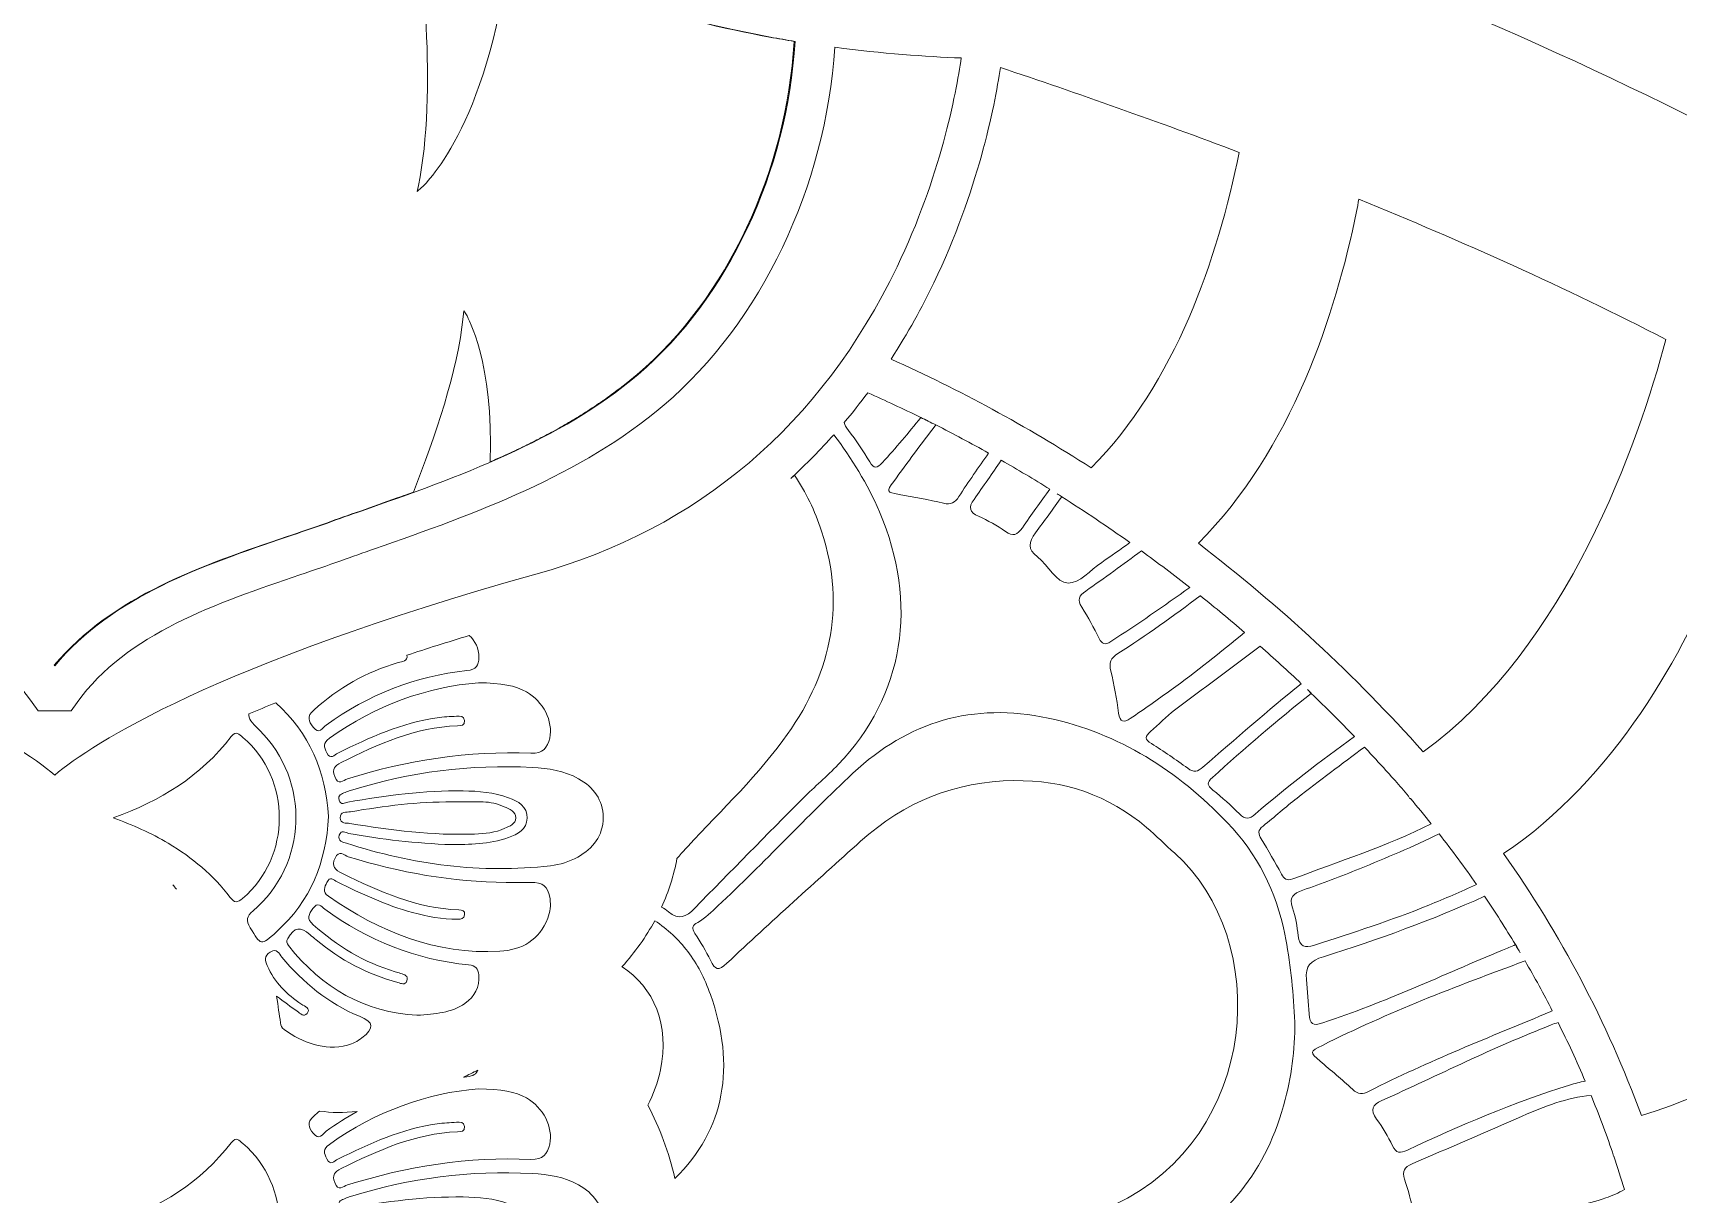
# Model space of a CAD drawing. Extents: x 705 to 8445, y -5934 to -84.
# Drawn here: x 7643.6 to 8133, y -732.3 to -387 of the extents above; entities that cross this region are included whole.
import ezdxf

# ---------------------------------------------------------------- set-up
doc = ezdxf.new("R2010")
doc.units = 0
doc.header["$MEASUREMENT"] = 0
doc.layers.add('Layer 1', color=7, linetype='Continuous')

# ---------------------------------------------------------------- blocks, each defined once
blk = doc.blocks.new('block 36')
at = {"layer": 'Layer 1', "lineweight": 0}
for points, knots in [([(8407.41, -639.1), (8384.61, -597.14), (8350.92, -557.08), (8310.01, -523.26), (8225.24, -453.22), (8114.63, -393.43), (7990.01, -350.27), (7990.01, -350.27), (7990.01, -350.25), (7990.01, -350.25), (7989.56, -348.29), (7988.99, -346.27), (7988.29, -344.21), (7986.75, -339.66), (7984.08, -333.09), (7978.64, -328.58), (7977.95, -328), (7977.23, -327.47), (7976.49, -327), (7976.49, -327), (7976.49, -327), (7976.48, -327), (7978.02, -308.1), (7974.42, -288.74), (7965.71, -269.33), (7961.26, -259.39), (7953.88, -252.44), (7946.75, -245.72), (7941.01, -240.31), (7935.58, -235.19), (7931.94, -228.82), (7930.86, -226.92), (7929.94, -224.87), (7928.96, -222.69), (7927.7, -219.87), (7926.38, -216.96), (7924.62, -214.13), (7917.57, -202.87), (7906.04, -196.8), (7894.77, -193.55), (7894.77, -193.55), (7893.39, -191.5), (7893.39, -191.5), (7850.97, -126.97), (7786.83, -102.16), (7740.49, -92.73), (7699.6, -84.39), (7665.74, -86.15), (7653.87, -87.19), (7653.82, -87.13), (7653.79, -87.09), (7653.76, -87.06), (7653.76, -87.06), (7653.58, -87.21), (7653.58, -87.21), (7652.01, -87.36), (7650.84, -87.48), (7650.14, -87.56), (7649.43, -87.48), (7648.26, -87.36), (7646.7, -87.21), (7646.7, -87.21), (7646.51, -87.06), (7646.51, -87.06), (7646.48, -87.09), (7646.45, -87.13), (7646.4, -87.19), (7634.53, -86.15), (7600.67, -84.39), (7559.78, -92.73), (7513.44, -102.16), (7449.3, -126.97), (7406.9, -191.48), (7406.9, -191.48), (7405.52, -193.55), (7405.52, -193.55), (7394.23, -196.8), (7382.7, -202.87), (7375.65, -214.13), (7373.89, -216.96), (7372.58, -219.87), (7371.31, -222.69), (7370.33, -224.87), (7369.41, -226.92), (7368.33, -228.82), (7364.69, -235.19), (7359.26, -240.31), (7353.52, -245.72), (7346.39, -252.44), (7339.01, -259.39), (7334.56, -269.33), (7325.85, -288.74), (7322.25, -308.1), (7323.79, -327), (7323.78, -327), (7323.78, -327), (7323.78, -327), (7323.05, -327.47), (7322.32, -327.99), (7321.63, -328.58), (7316.19, -333.09), (7313.52, -339.65), (7311.98, -344.21), (7311.29, -346.27), (7310.71, -348.29), (7310.26, -350.25), (7310.26, -350.25), (7310.26, -350.27), (7310.26, -350.27), (7185.64, -393.43), (7075.03, -453.22), (6990.26, -523.26), (6949.35, -557.08), (6915.66, -597.14), (6892.86, -639.1), (6867.06, -686.53), (6854.92, -735.81), (6856.74, -785.55), (6858.47, -832.44), (6871.11, -881.24), (6894.31, -930.56), (6926.3, -998.52), (6976.91, -1064.15), (7044.73, -1125.62), (7089.41, -1166.12), (7138.87, -1201.57), (7186.72, -1235.86), (7232.05, -1268.36), (7278.94, -1301.97), (7321.49, -1339.71), (7399.07, -1408.49), (7450.5, -1474.94), (7478.64, -1542.74), (7474.81, -1548.78), (7471.23, -1555.62), (7468.57, -1563.02), (7467.16, -1562.92), (7465.6, -1562.85), (7464, -1562.85), (7458.13, -1562.85), (7451.7, -1563.94), (7449.97, -1569.72), (7449.48, -1571.39), (7449.45, -1572.94), (7449.41, -1574.32), (7449.41, -1574.65), (7449.4, -1574.97), (7449.39, -1575.28), (7449.21, -1578.99), (7447.84, -1582.95), (7445.33, -1587.05), (7444.38, -1588.6), (7443.35, -1590.14), (7442.28, -1591.64), (7441.6, -1592.59), (7440.89, -1593.54), (7440.16, -1594.48), (7432.92, -1603.87), (7423.69, -1612.4), (7414.7, -1620.7), (7414.7, -1620.7), (7410.61, -1624.5), (7410.61, -1624.5), (7400.29, -1634.07), (7389.62, -1643.97), (7377.62, -1650.59), (7374.23, -1652.48), (7370.13, -1656.81), (7369.83, -1666.79), (7369.1, -1691.36), (7390.95, -1735.67), (7410.5, -1750.55), (7391.65, -1786.38), (7369.15, -1837.42), (7349.91, -1904.23), (7325.13, -1990.3), (7310.44, -2085.45), (7306.26, -2187.05), (7302.77, -2272.07), (7306.67, -2361.81), (7317.87, -2455.11), (7313.34, -2458.43), (7308.34, -2461.58), (7302.61, -2464.72), (7276.21, -2479.19), (7247.58, -2484.35), (7222, -2479.25), (7187.79, -2472.45), (7160.64, -2452.75), (7141.3, -2420.72), (7104.66, -2360.07), (7103.99, -2265.76), (7122.25, -2203.95), (7141.86, -2137.67), (7181.08, -2071.38), (7245.73, -1995.32), (7250.18, -1990.08), (7254.67, -1984.87), (7259.18, -1979.66), (7283.57, -1951.39), (7308.78, -1922.17), (7326.61, -1888.58), (7350.74, -1843.05), (7356.31, -1794.98), (7341.87, -1756.7), (7341.87, -1756.7), (7331.37, -1728.9), (7331.37, -1728.9), (7331.37, -1728.9), (7333.8, -1758.52), (7333.8, -1758.52), (7336.72, -1794.26), (7322.12, -1826.76), (7309.35, -1847.74), (7289.24, -1880.81), (7261.11, -1908.95), (7233.89, -1936.17), (7222.68, -1947.4), (7211.07, -1959.02), (7200.2, -1970.8), (7135.89, -2040.52), (7089.19, -2104.07), (7057.43, -2165.11), (7014.7, -2247.19), (6999.21, -2325.56), (7011.4, -2398), (7031.15, -2515.4), (7130.49, -2607.87), (7220.17, -2647.42), (7252.4, -2661.63), (7282.45, -2668.81), (7308.01, -2668.81), (7326.56, -2668.81), (7342.74, -2665.03), (7355.66, -2657.4), (7355.66, -2657.42), (7355.66, -2657.42), (7355.66, -2657.42), (7362.53, -2679.36), (7370.34, -2699.79), (7379.03, -2718.56), (7399.29, -2762.32), (7425.1, -2798.69), (7455.73, -2826.65), (7489.46, -2857.45), (7533.52, -2880.64), (7586.71, -2895.59), (7629.05, -2907.49), (7676.23, -2913.71), (7723.76, -2913.71), (7727.22, -2913.71), (7730.69, -2913.68), (7734.15, -2913.61), (7865.4, -2911.1), (7997.29, -2856.35), (8095.98, -2763.41), (8133.64, -2727.95), (8162.82, -2687.49), (8180.37, -2646.4), (8200.65, -2598.94), (8205.83, -2551.02), (8195.77, -2503.97), (8175.91, -2411.09), (8113.39, -2334), (8019.73, -2286.89), (7937.77, -2245.67), (7840.02, -2231.14), (7749.63, -2246.42), (7755.8, -2235.1), (7762.02, -2223.86), (7768.23, -2212.7), (7787.04, -2178.83), (7806.49, -2143.79), (7823.28, -2107.91), (7860.37, -2028.64), (7882.39, -1957.48), (7890.63, -1890.34), (7895.73, -1848.73), (7897.28, -1796.91), (7884.85, -1750.08), (7904.12, -1735.61), (7925.68, -1692.46), (7925.68, -1667.69), (7925.68, -1667.28), (7925.68, -1666.88), (7925.67, -1666.48), (7925.37, -1656.52), (7921.27, -1652.21), (7917.88, -1650.33), (7905.87, -1643.73), (7895.21, -1633.85), (7884.89, -1624.31), (7884.89, -1624.31), (7880.78, -1620.52), (7880.78, -1620.52), (7869.49, -1610.12), (7857.81, -1599.36), (7850.16, -1586.97), (7847.65, -1582.89), (7846.29, -1578.95), (7846.11, -1575.25), (7846.1, -1574.94), (7846.09, -1574.61), (7846.09, -1574.29), (7846.05, -1572.92), (7846.01, -1571.37), (7845.52, -1569.7), (7843.8, -1563.98), (7837.45, -1562.87), (7831.63, -1562.85), (7828.98, -1555.53), (7825.42, -1548.75), (7821.63, -1542.74), (7849.76, -1474.94), (7901.2, -1408.49), (7978.78, -1339.71), (8021.33, -1301.97), (8068.22, -1268.36), (8113.56, -1235.86), (8161.4, -1201.57), (8210.86, -1166.12), (8255.55, -1125.62), (8323.36, -1064.15), (8373.97, -998.52), (8405.96, -930.56), (8429.16, -881.24), (8441.8, -832.45), (8443.53, -785.55), (8445.35, -735.81), (8433.21, -686.53), (8407.41, -639.1)], [0, 0, 0, 0, 1, 1, 1, 2, 2, 2, 3, 3, 3, 4, 4, 4, 5, 5, 5, 6, 6, 6, 7, 7, 7, 8, 8, 8, 9, 9, 9, 10, 10, 10, 11, 11, 11, 12, 12, 12, 13, 13, 13, 14, 14, 14, 15, 15, 15, 16, 16, 16, 17, 17, 17, 18, 18, 18, 19, 19, 19, 20, 20, 20, 21, 21, 21, 22, 22, 22, 23, 23, 23, 24, 24, 24, 25, 25, 25, 26, 26, 26, 27, 27, 27, 28, 28, 28, 29, 29, 29, 30, 30, 30, 31, 31, 31, 32, 32, 32, 33, 33, 33, 34, 34, 34, 35, 35, 35, 36, 36, 36, 37, 37, 37, 38, 38, 38, 39, 39, 39, 40, 40, 40, 41, 41, 41, 42, 42, 42, 43, 43, 43, 44, 44, 44, 45, 45, 45, 46, 46, 46, 47, 47, 47, 48, 48, 48, 49, 49, 49, 50, 50, 50, 51, 51, 51, 52, 52, 52, 53, 53, 53, 54, 54, 54, 55, 55, 55, 56, 56, 56, 57, 57, 57, 58, 58, 58, 59, 59, 59, 60, 60, 60, 61, 61, 61, 62, 62, 62, 63, 63, 63, 64, 64, 64, 65, 65, 65, 66, 66, 66, 67, 67, 67, 68, 68, 68, 69, 69, 69, 70, 70, 70, 71, 71, 71, 72, 72, 72, 73, 73, 73, 74, 74, 74, 75, 75, 75, 76, 76, 76, 77, 77, 77, 78, 78, 78, 79, 79, 79, 80, 80, 80, 81, 81, 81, 82, 82, 82, 83, 83, 83, 84, 84, 84, 85, 85, 85, 86, 86, 86, 87, 87, 87, 88, 88, 88, 89, 89, 89, 90, 90, 90, 91, 91, 91, 92, 92, 92, 93, 93, 93, 94, 94, 94, 95, 95, 95, 96, 96, 96, 97, 97, 97, 98, 98, 98, 99, 99, 99, 100, 100, 100, 101, 101, 101, 102, 102, 102, 103, 103, 103, 104, 104, 104, 105, 105, 105, 106, 106, 106, 107, 107, 107, 108, 108, 108, 109, 109, 109, 110, 110, 110, 110]), ([(7863.03, -388.21), (7865.5, -388.66), (7867.93, -389.09), (7870.34, -389.47), (7868.05, -428.16), (7850.41, -465.79), (7823.67, -488.51), (7800.24, -508.42), (7770.28, -518.96), (7741.31, -529.16), (7737.94, -530.34), (7734.57, -531.53), (7731.22, -532.73), (7727.36, -534.1), (7723.4, -535.45), (7719.23, -536.87), (7694.76, -545.15), (7667.21, -554.48), (7650.14, -575.2), (7650.1, -575.15), (7650.05, -575.1), (7650, -575.06), (7667.09, -554.44), (7694.55, -545.12), (7718.97, -536.87), (7723.14, -535.45), (7727.1, -534.1), (7730.96, -532.73), (7734.31, -531.53), (7737.68, -530.34), (7741.06, -529.16), (7744.68, -527.88), (7748.32, -526.6), (7751.95, -525.29), (7752.86, -524.97), (7753.77, -524.65), (7754.67, -524.31), (7755.39, -524.06), (7756.09, -523.8), (7756.81, -523.54), (7763.35, -507.13), (7769.9, -487.57), (7771.65, -471.39), (7771.65, -471.39), (7771.85, -469.62), (7771.85, -469.62), (7771.85, -469.62), (7772.76, -471.15), (7772.76, -471.15), (7772.87, -471.33), (7780.74, -484.98), (7779.67, -514.53), (7781.63, -513.68), (7783.58, -512.81), (7785.53, -511.91), (7786.51, -511.46), (7787.47, -511.01), (7788.43, -510.55), (7789.39, -510.08), (7790.36, -509.62), (7791.31, -509.14), (7792.07, -508.77), (7792.81, -508.4), (7793.56, -508.02), (7794.7, -507.42), (7795.85, -506.82), (7796.99, -506.21), (7797.92, -505.73), (7798.84, -505.22), (7799.76, -504.71), (7800.83, -504.1), (7801.92, -503.48), (7802.99, -502.85), (7803.77, -502.41), (7804.53, -501.94), (7805.3, -501.48), (7806.2, -500.93), (7807.11, -500.37), (7808.01, -499.8), (7808.9, -499.24), (7809.78, -498.65), (7810.67, -498.07), (7811.5, -497.51), (7812.34, -496.94), (7813.16, -496.37), (7813.24, -496.31), (7813.33, -496.25), (7813.42, -496.19), (7814.25, -495.61), (7815.07, -495.02), (7815.89, -494.43), (7816.6, -493.91), (7817.29, -493.4), (7817.98, -492.86), (7818.41, -492.54), (7818.83, -492.22), (7819.26, -491.89), (7819.9, -491.38), (7820.54, -490.87), (7821.19, -490.35), (7821.93, -489.75), (7822.67, -489.13), (7823.41, -488.51), (7850.15, -465.79), (7867.79, -428.16), (7870.08, -389.47), (7867.67, -389.09), (7865.24, -388.66), (7862.77, -388.21), (7834.06, -382.92), (7807.99, -374.56), (7785.07, -363.34), (7779.14, -415.02), (7759.47, -432.77), (7759.27, -432.95), (7759.27, -432.95), (7757.92, -434.12), (7757.92, -434.12), (7757.92, -434.12), (7758.29, -432.39), (7758.29, -432.39), (7764.03, -404.68), (7759.2, -362.76), (7757.05, -347.22), (7741.65, -336.82), (7728.21, -324.83), (7716.96, -311.36), (7717.03, -311.32), (7717.09, -311.3), (7717.16, -311.28), (7749.45, -350), (7799.82, -376.56), (7863.03, -388.21)], [0, 0, 0, 0, 1, 1, 1, 2, 2, 2, 3, 3, 3, 4, 4, 4, 5, 5, 5, 6, 6, 6, 7, 7, 7, 8, 8, 8, 9, 9, 9, 10, 10, 10, 11, 11, 11, 12, 12, 12, 13, 13, 13, 14, 14, 14, 15, 15, 15, 16, 16, 16, 17, 17, 17, 18, 18, 18, 19, 19, 19, 20, 20, 20, 21, 21, 21, 22, 22, 22, 23, 23, 23, 24, 24, 24, 25, 25, 25, 26, 26, 26, 27, 27, 27, 28, 28, 28, 29, 29, 29, 30, 30, 30, 31, 31, 31, 32, 32, 32, 33, 33, 33, 34, 34, 34, 35, 35, 35, 36, 36, 36, 37, 37, 37, 38, 38, 38, 39, 39, 39, 40, 40, 40, 41, 41, 41, 42, 42, 42, 43, 43, 43, 44, 44, 44, 44]), ([(7418.08, -391.23), (7420.82, -432.71), (7439.97, -473.06), (7468.88, -497.6), (7484.63, -510.98), (7502.68, -520.26), (7521.35, -527.92), (7521.77, -528.08), (7522.19, -528.26), (7522.61, -528.42), (7530.98, -531.83), (7539.48, -534.92), (7547.94, -537.92), (7548.45, -538.09), (7548.96, -538.29), (7549.47, -538.46), (7551.31, -539.11), (7553.15, -539.76), (7554.99, -540.41), (7558.35, -541.59), (7561.7, -542.77), (7565.03, -543.96), (7568.99, -545.37), (7572.99, -546.73), (7577.23, -548.16), (7601.48, -556.38), (7628.98, -565.69), (7643.44, -586.07), (7643.44, -586.07), (7645.22, -588.59), (7645.22, -588.59), (7645.22, -588.59), (7655.05, -588.59), (7655.05, -588.59), (7655.05, -588.59), (7656.83, -586.07), (7656.83, -586.07), (7671.29, -565.69), (7698.79, -556.38), (7723.05, -548.16), (7727.28, -546.73), (7731.28, -545.37), (7735.24, -543.96), (7738.57, -542.77), (7741.92, -541.59), (7745.27, -540.41), (7775.27, -529.85), (7806.28, -518.93), (7831.39, -497.6), (7860.3, -473.06), (7879.45, -432.71), (7882.19, -391.23), (7896.34, -393.1), (7909.14, -394.02), (7919.77, -394.41), (7918.23, -405.11), (7913.56, -429.82), (7900.67, -456.52), (7877.97, -503.6), (7841.83, -534.37), (7793.25, -547.96), (7697.31, -574.79), (7661.53, -598.27), (7650.14, -607.68), (7638.74, -598.27), (7602.96, -574.79), (7507.02, -547.96), (7458.44, -534.37), (7422.3, -503.6), (7399.6, -456.52), (7386.71, -429.82), (7382.04, -405.11), (7380.5, -394.41), (7391.13, -394.02), (7403.93, -393.1), (7418.08, -391.23)], [0, 0, 0, 0, 1, 1, 1, 2, 2, 2, 3, 3, 3, 4, 4, 4, 5, 5, 5, 6, 6, 6, 7, 7, 7, 8, 8, 8, 9, 9, 9, 10, 10, 10, 11, 11, 11, 12, 12, 12, 13, 13, 13, 14, 14, 14, 15, 15, 15, 16, 16, 16, 17, 17, 17, 18, 18, 18, 19, 19, 19, 20, 20, 20, 21, 21, 21, 22, 22, 22, 23, 23, 23, 24, 24, 24, 25, 25, 25, 25]), ([(8002.47, -422.5), (7996.08, -454.07), (7983.45, -491.17), (7958.42, -516.33), (7939.13, -503.91), (7919.15, -493.03), (7898.89, -484.01), (7903.95, -476.21), (7908.15, -468.54), (7911.61, -461.31), (7924.7, -434.03), (7929.66, -409.24), (7931.44, -397.25), (7954.3, -404.93), (7978.16, -413.31), (8002.47, -422.5)], [0, 0, 0, 0, 1, 1, 1, 2, 2, 2, 3, 3, 3, 4, 4, 4, 5, 5, 5, 5]), ([(8038.07, -436.44), (8068.58, -448.86), (8099.38, -462.66), (8129.41, -478.12), (8121.25, -508.52), (8100.18, -569.78), (8057.17, -600.79), (8037.1, -578.18), (8014.49, -557.28), (7990.31, -538.76), (8018.12, -511.02), (8031.22, -470.26), (8037.35, -440.07), (8037.6, -438.85), (8037.83, -437.65), (8038.07, -436.44)], [0, 0, 0, 0, 1, 1, 1, 2, 2, 2, 3, 3, 3, 4, 4, 4, 5, 5, 5, 5]), ([(7907.71, -501.34), (7904.07, -505.93), (7900.33, -510.41), (7896.35, -514.75), (7894.77, -516.5), (7893.87, -516.75), (7892.54, -514.54), (7890.58, -511.32), (7888.56, -508.1), (7886.21, -505.17), (7885.53, -504.32), (7885.14, -503.57), (7884.97, -502.85), (7887.43, -499.92), (7889.76, -496.96), (7891.96, -494), (7897.24, -496.31), (7902.49, -498.76), (7907.71, -501.34), (7907.71, -501.34), (7907.72, -501.32), (7907.72, -501.32), (7909.22, -502.06), (7910.71, -502.8), (7912.19, -503.55), (7910.69, -502.8), (7909.2, -502.06), (7907.71, -501.34)], [0, 0, 0, 0, 1, 1, 1, 2, 2, 2, 3, 3, 3, 4, 4, 4, 5, 5, 5, 6, 6, 6, 7, 7, 7, 8, 8, 8, 9, 9, 9, 9]), ([(8162.05, -495.78), (8201.68, -518.35), (8239.21, -544.12), (8272.09, -573.82), (8264.25, -586.61), (8250.87, -606.88), (8233.03, -627.98), (8207.91, -657.73), (8168.92, -694.85), (8122.12, -709), (8111.86, -681.21), (8098.12, -655.1), (8081.13, -631.01), (8114.04, -609.1), (8134.83, -571.27), (8146.64, -542.62), (8154.34, -523.94), (8159.23, -507.04), (8162.05, -495.78)], [0, 0, 0, 0, 1, 1, 1, 2, 2, 2, 3, 3, 3, 4, 4, 4, 5, 5, 5, 6, 6, 6, 6]), ([(7927.91, -511.93), (7924.89, -516.19), (7921.95, -520.48), (7919.07, -524.86), (7917.87, -526.71), (7916.76, -527.38), (7914.49, -526.83), (7910.15, -525.78), (7905.7, -525.09), (7901.29, -524.24), (7897.44, -523.5), (7897.46, -523.5), (7899.72, -520.35), (7903.8, -514.69), (7907.96, -509.1), (7912.2, -503.55), (7917.47, -506.23), (7922.71, -509.02), (7927.91, -511.92), (7927.91, -511.92), (7927.91, -511.93), (7927.91, -511.93)], [0, 0, 0, 0, 1, 1, 1, 2, 2, 2, 3, 3, 3, 4, 4, 4, 5, 5, 5, 6, 6, 6, 7, 7, 7, 7]), ([(7878.24, -535.14), (7876.27, -529.01), (7873.49, -523.47), (7870.14, -518.49), (7869.8, -518.81), (7869.45, -519.14), (7869.09, -519.45), (7873.68, -515.22), (7877.91, -510.88), (7881.85, -506.47), (7887.21, -513.47), (7891.84, -521.02), (7895.42, -529.37), (7907.13, -556.68), (7902.77, -584.08), (7883.19, -604.57), (7879.87, -608.07), (7876.12, -611.16), (7872.71, -614.6), (7861.9, -625.48), (7851.12, -636.38), (7840.43, -647.38), (7837.96, -649.92), (7835.76, -650.97), (7832.67, -648.36), (7832.05, -647.83), (7831.35, -647.39), (7830.63, -646.98), (7832.77, -642.3), (7834.3, -637.47), (7835.21, -632.48), (7835.64, -632.01), (7836.07, -631.55), (7836.5, -631.07), (7846.57, -619.83), (7857.77, -609.62), (7866.75, -597.41), (7880.66, -578.5), (7885.74, -558.33), (7878.24, -535.14)], [0, 0, 0, 0, 1, 1, 1, 2, 2, 2, 3, 3, 3, 4, 4, 4, 5, 5, 5, 6, 6, 6, 7, 7, 7, 8, 8, 8, 9, 9, 9, 10, 10, 10, 11, 11, 11, 12, 12, 12, 13, 13, 13, 13]), ([(7937.98, -534.13), (7936.43, -536.4), (7935.21, -536.77), (7932.95, -535.24), (7930.4, -533.54), (7927.72, -532), (7924.94, -530.72), (7922.24, -529.48), (7921.83, -528.17), (7923.58, -525.7), (7926.31, -521.84), (7929.01, -517.96), (7931.7, -514.07), (7936.55, -516.83), (7941.36, -519.71), (7946.13, -522.68), (7943.36, -526.45), (7940.63, -530.26), (7937.98, -534.13)], [0, 0, 0, 0, 1, 1, 1, 2, 2, 2, 3, 3, 3, 4, 4, 4, 5, 5, 5, 6, 6, 6, 6]), ([(7948.31, -524.05), (7948.77, -524.34), (7949.22, -524.61), (7949.67, -524.9), (7949.67, -524.9), (7949.67, -524.91), (7949.66, -524.91), (7956.52, -529.27), (7963.29, -533.81), (7969.94, -538.56), (7967.18, -540.54), (7964.37, -542.5), (7961.56, -544.43), (7958.26, -546.71), (7954.86, -550.69), (7951.58, -550.62), (7947.99, -550.55), (7945.76, -545.29), (7942.51, -542.8), (7939.46, -540.46), (7939.72, -538.52), (7941.91, -535.61), (7944.54, -532.08), (7947.11, -528.5), (7949.66, -524.91), (7949.22, -524.62), (7948.77, -524.34), (7948.31, -524.05)], [0, 0, 0, 0, 1, 1, 1, 2, 2, 2, 3, 3, 3, 4, 4, 4, 5, 5, 5, 6, 6, 6, 7, 7, 7, 8, 8, 8, 9, 9, 9, 9]), ([(7964.29, -567.99), (7962.46, -569.19), (7961.7, -568.76), (7960.82, -567.05), (7959.18, -563.9), (7957.56, -560.75), (7955.63, -557.79), (7954.16, -555.53), (7954.79, -554.38), (7956.81, -552.97), (7962.39, -549.08), (7967.89, -545.07), (7973.36, -541.02), (7978.21, -544.54), (7983.02, -548.16), (7987.74, -551.87), (7980.08, -557.46), (7972.23, -562.8), (7964.29, -567.99)], [0, 0, 0, 0, 1, 1, 1, 2, 2, 2, 3, 3, 3, 4, 4, 4, 5, 5, 5, 6, 6, 6, 6]), ([(7982.22, -582.36), (7978.19, -585.25), (7974.16, -588.12), (7970.05, -590.9), (7968.2, -592.15), (7966.95, -592.07), (7966.59, -589.28), (7966.05, -585.08), (7965.27, -580.88), (7964.26, -576.76), (7963.66, -574.3), (7964.2, -572.94), (7966.36, -571.57), (7974.8, -566.19), (7982.91, -560.37), (7990.89, -554.37), (7990.89, -554.37), (7990.91, -554.37), (7990.91, -554.37), (7995.36, -557.92), (7999.75, -561.57), (8004.08, -565.3), (7996.88, -571.11), (7989.71, -576.97), (7982.22, -582.36)], [0, 0, 0, 0, 1, 1, 1, 2, 2, 2, 3, 3, 3, 4, 4, 4, 5, 5, 5, 6, 6, 6, 7, 7, 7, 8, 8, 8, 8]), ([(7754.85, -572.06), (7760.71, -570.13), (7766.9, -568.16), (7773.43, -566.17), (7775.23, -567.81), (7776.31, -569.94), (7776.29, -572.72), (7776.29, -575.07), (7775.47, -576.36), (7772.74, -576.64), (7757.33, -578.25), (7743.41, -583.81), (7730.84, -592.86), (7729.81, -593.61), (7728.77, -595.79), (7727.02, -593.47), (7725.63, -591.63), (7725, -590.29), (7727.17, -588.36), (7734.55, -581.82), (7742.8, -577), (7752.28, -574.24), (7753.42, -573.91), (7755.32, -573.83), (7754.85, -572.06)], [0, 0, 0, 0, 1, 1, 1, 2, 2, 2, 3, 3, 3, 4, 4, 4, 5, 5, 5, 6, 6, 6, 7, 7, 7, 8, 8, 8, 8]), ([(7991.69, -605.32), (7990.12, -606.7), (7988.97, -607.03), (7987.16, -605.68), (7983.65, -603.09), (7980.03, -600.64), (7976.33, -598.33), (7974.26, -597.06), (7974.41, -596.14), (7976.11, -594.72), (7978.55, -592.67), (7980.72, -590.28), (7983.25, -588.37), (7991.72, -582), (8000.22, -575.68), (8008.72, -569.34), (8012.86, -572.99), (8016.93, -576.74), (8020.92, -580.53), (8010.95, -588.51), (8001.37, -596.97), (7991.69, -605.32)], [0, 0, 0, 0, 1, 1, 1, 2, 2, 2, 3, 3, 3, 4, 4, 4, 5, 5, 5, 6, 6, 6, 7, 7, 7, 7]), ([(7733.4, -608.13), (7732.6, -605.89), (7733.32, -604.94), (7735.31, -603.96), (7746.3, -598.57), (7757.36, -593.5), (7769.9, -593.02), (7770.91, -592.99), (7772.18, -593), (7772.02, -591.5), (7771.89, -590.12), (7770.69, -590.14), (7769.65, -590.2), (7767.71, -590.3), (7765.77, -590.38), (7763.86, -590.66), (7753.33, -592.18), (7743.78, -596.5), (7734.37, -601.17), (7733.35, -601.69), (7732.11, -603.27), (7731.04, -601.08), (7730.23, -599.42), (7729.87, -598.14), (7731.83, -596.76), (7745.64, -586.96), (7760.94, -581.39), (7776.13, -580.28), (7782.89, -580.23), (7787.25, -581.15), (7790.42, -582.93), (7795.39, -585.71), (7798.47, -591.78), (7797.35, -596.69), (7796.68, -599.6), (7795.42, -601.39), (7791.79, -601.23), (7773.16, -600.42), (7755, -603.24), (7737.22, -608.84), (7735.99, -609.24), (7734.38, -610.9), (7733.4, -608.13)], [0, 0, 0, 0, 1, 1, 1, 2, 2, 2, 3, 3, 3, 4, 4, 4, 5, 5, 5, 6, 6, 6, 7, 7, 7, 8, 8, 8, 9, 9, 9, 10, 10, 10, 11, 11, 11, 12, 12, 12, 13, 13, 13, 14, 14, 14, 14]), ([(8022.74, -582.26), (8023.13, -582.63), (8023.53, -583), (8023.92, -583.38), (8023.92, -583.38), (8023.91, -583.4), (8023.91, -583.4), (8028.29, -587.6), (8032.58, -591.89), (8036.77, -596.27), (8026.64, -603.55), (8016.71, -611.14), (8007.25, -619.3), (8005.53, -620.78), (8004.29, -621.06), (8002.54, -619.27), (8000.07, -616.74), (7997.4, -614.39), (7994.65, -612.17), (7992.96, -610.81), (7992.74, -609.98), (7994.49, -608.41), (8004.08, -599.8), (8013.78, -591.34), (8023.91, -583.4), (8023.53, -583.01), (8023.13, -582.63), (8022.74, -582.26)], [0, 0, 0, 0, 1, 1, 1, 2, 2, 2, 3, 3, 3, 4, 4, 4, 5, 5, 5, 6, 6, 6, 7, 7, 7, 8, 8, 8, 9, 9, 9, 9]), ([(7731.58, -620.06), (7730.87, -633.54), (7726.24, -645.2), (7716.08, -654.33), (7711.37, -658.55), (7711.46, -658.42), (7708.25, -653.11), (7706.92, -650.89), (7707.14, -649.79), (7709.1, -648.12), (7725.38, -634.17), (7726.21, -609.48), (7711.02, -594.34), (7708.59, -591.89), (7707.7, -590.96), (7707.88, -589.49), (7710.42, -588.42), (7713.08, -587.32), (7715.86, -586.2), (7725.93, -595.1), (7730.65, -606.64), (7731.58, -620.06)], [0, 0, 0, 0, 1, 1, 1, 2, 2, 2, 3, 3, 3, 4, 4, 4, 5, 5, 5, 6, 6, 6, 7, 7, 7, 7]), ([(7901.13, -759.48), (7900, -757.79), (7900.4, -757.15), (7902.31, -756.62), (7907.99, -755.07), (7913.63, -753.35), (7919.28, -751.68), (7934.89, -747.06), (7950.45, -742.48), (7965.29, -735.53), (8008.84, -715.11), (8012.11, -656.62), (7983.27, -630.95), (7980.44, -628.45), (7977.79, -625.75), (7974.92, -623.3), (7963.55, -613.65), (7950.34, -609.14), (7935.46, -609.35), (7917.95, -609.57), (7902.89, -615.67), (7889.83, -627.4), (7876.49, -639.39), (7863.15, -651.37), (7850.07, -663.66), (7847.54, -666.03), (7846.54, -665.71), (7845.17, -662.8), (7843.88, -660.03), (7842.25, -657.39), (7840.56, -654.84), (7839.5, -653.24), (7839.81, -652.39), (7841.39, -651.52), (7843.67, -650.24), (7845.52, -648.41), (7847.41, -646.63), (7861.09, -633.77), (7873.88, -620), (7887.55, -607.17), (7903.93, -591.81), (7923.34, -585.97), (7945.65, -590.76), (7966.83, -595.3), (7984.15, -606.41), (7998.91, -621.84), (8007.85, -631.18), (8013.55, -642.33), (8016.04, -655.04), (8017.63, -663.15), (8018.5, -671.36), (8018.93, -679.62), (8019.23, -687.93), (8018.26, -696.11), (8016.16, -704.15), (8010.7, -725.12), (7998.88, -740.81), (7978.64, -749.63), (7970.24, -753.28), (7961.22, -754.66), (7952.5, -757.18), (7939.02, -761.07), (7925.47, -764.7), (7911.95, -768.5), (7908.51, -769.47), (7905.84, -769.35), (7904.41, -765.34), (7903.67, -763.27), (7902.35, -761.36), (7901.13, -759.48)], [0, 0, 0, 0, 1, 1, 1, 2, 2, 2, 3, 3, 3, 4, 4, 4, 5, 5, 5, 6, 6, 6, 7, 7, 7, 8, 8, 8, 9, 9, 9, 10, 10, 10, 11, 11, 11, 12, 12, 12, 13, 13, 13, 14, 14, 14, 15, 15, 15, 16, 16, 16, 17, 17, 17, 18, 18, 18, 19, 19, 19, 20, 20, 20, 21, 21, 21, 22, 22, 22, 23, 23, 23, 23]), ([(7706, -644.39), (7704.46, -645.69), (7703.61, -645.84), (7702.29, -644.08), (7697.29, -637.44), (7691.01, -632.24), (7683.91, -627.99), (7678.75, -624.9), (7673.23, -622.59), (7667.53, -620.37), (7681.55, -615.49), (7693.56, -608.02), (7702.61, -596.27), (7704.15, -594.26), (7705.02, -595.6), (7706.1, -596.52), (7720.6, -608.82), (7720.52, -632.12), (7706, -644.39)], [0, 0, 0, 0, 1, 1, 1, 2, 2, 2, 3, 3, 3, 4, 4, 4, 5, 5, 5, 6, 6, 6, 6]), ([(8018.37, -638.6), (8016.56, -639.29), (8015.82, -638.52), (8015.04, -637.13), (8013.09, -633.62), (8011.11, -630.14), (8009.03, -626.71), (8008.11, -625.18), (8007.96, -624.12), (8009.57, -622.85), (8013.01, -620.18), (8016.21, -617.18), (8019.67, -614.54), (8026.32, -609.43), (8032.96, -604.33), (8039.73, -599.4), (8042.82, -602.68), (8045.84, -605.99), (8048.81, -609.35), (8050.15, -610.86), (8051.47, -612.4), (8052.78, -613.94), (8052.78, -613.94), (8053.23, -614.73), (8053.23, -614.73), (8053.29, -614.7), (8053.34, -614.67), (8053.39, -614.64), (8055.49, -617.12), (8057.54, -619.64), (8059.57, -622.17), (8046.35, -628.88), (8032.19, -633.33), (8018.37, -638.6)], [0, 0, 0, 0, 1, 1, 1, 2, 2, 2, 3, 3, 3, 4, 4, 4, 5, 5, 5, 6, 6, 6, 7, 7, 7, 8, 8, 8, 9, 9, 9, 10, 10, 10, 11, 11, 11, 11]), ([(7805.7, -632.09), (7803.19, -633.49), (7800.42, -634.33), (7797.59, -634.66), (7776.87, -637.07), (7756.68, -634.35), (7736.92, -627.98), (7735.81, -627.64), (7734.2, -627.43), (7734.76, -625.58), (7735.32, -623.81), (7736.68, -624.88), (7737.64, -625.05), (7747.41, -626.79), (7757.24, -628.03), (7768.24, -628.38), (7773.21, -628.33), (7779.28, -628.38), (7785.07, -626.31), (7787.85, -625.33), (7790.55, -623.84), (7790.66, -620.55), (7790.78, -617.02), (7787.95, -615.5), (7785.09, -614.43), (7780.76, -612.82), (7776.2, -612.48), (7771.63, -612.41), (7760.07, -612.22), (7748.67, -613.76), (7737.31, -615.76), (7736.44, -615.92), (7735.26, -616.8), (7734.75, -615.2), (7734.24, -613.59), (7735.5, -613.29), (7736.55, -612.87), (7737.08, -612.64), (7737.6, -612.44), (7738.15, -612.27), (7755.72, -606.78), (7773.72, -604.42), (7792.11, -605.44), (7796.91, -605.71), (7801.69, -606.36), (7805.95, -608.8), (7810.4, -611.33), (7813.27, -615.07), (7813.25, -620.35), (7813.25, -625.75), (7810.3, -629.52), (7805.7, -632.09)], [0, 0, 0, 0, 1, 1, 1, 2, 2, 2, 3, 3, 3, 4, 4, 4, 5, 5, 5, 6, 6, 6, 7, 7, 7, 8, 8, 8, 9, 9, 9, 10, 10, 10, 11, 11, 11, 12, 12, 12, 13, 13, 13, 14, 14, 14, 15, 15, 15, 16, 16, 16, 17, 17, 17, 17]), ([(7735.01, -620.45), (7734.96, -618.37), (7736.98, -618.83), (7738.11, -618.63), (7748.1, -616.84), (7758.17, -615.69), (7768.32, -615.66), (7771.4, -615.66), (7774.48, -615.61), (7777.55, -615.68), (7779.73, -615.73), (7781.84, -616.23), (7783.83, -617.12), (7785.38, -617.82), (7787.33, -618.45), (7787.29, -620.45), (7787.26, -622.25), (7785.44, -622.89), (7784, -623.54), (7781.14, -624.86), (7778.07, -625.14), (7774.99, -625.25), (7762.51, -625.67), (7750.2, -624.2), (7737.95, -622.08), (7736.86, -621.89), (7735.06, -622.27), (7735.01, -620.45)], [0, 0, 0, 0, 1, 1, 1, 2, 2, 2, 3, 3, 3, 4, 4, 4, 5, 5, 5, 6, 6, 6, 7, 7, 7, 8, 8, 8, 9, 9, 9, 9]), ([(8058.89, -646.37), (8047.73, -650.9), (8036.28, -654.58), (8024.84, -658.29), (8021.95, -659.23), (8020.43, -658.75), (8020.03, -655.49), (8019.68, -652.69), (8019.23, -649.84), (8018.32, -647.19), (8017.21, -643.97), (8018.59, -642.91), (8021.35, -641.95), (8027.04, -640.01), (8032.66, -637.85), (8038.24, -635.58), (8046.23, -632.31), (8054.21, -629.02), (8061.93, -625.18), (8065.78, -630.12), (8069.49, -635.12), (8073.04, -640.22), (8068.39, -642.41), (8063.66, -644.43), (8058.89, -646.37)], [0, 0, 0, 0, 1, 1, 1, 2, 2, 2, 3, 3, 3, 4, 4, 4, 5, 5, 5, 6, 6, 6, 7, 7, 7, 8, 8, 8, 8]), ([(7796.79, -650.24), (7794.27, -656.78), (7789.07, -659.74), (7782.5, -660.11), (7763.46, -661.16), (7746.86, -654.35), (7731.52, -643.72), (7729.55, -642.36), (7730.45, -641.05), (7731.09, -639.63), (7731.96, -637.63), (7733.13, -638.96), (7734.12, -639.45), (7741.37, -643.03), (7748.68, -646.46), (7756.54, -648.56), (7760.94, -649.76), (7765.41, -650.58), (7770.01, -650.57), (7770.94, -650.57), (7771.91, -650.46), (7772.06, -649.27), (7772.21, -647.95), (7771.23, -647.82), (7770.28, -647.78), (7757.78, -647.29), (7746.67, -642.39), (7735.69, -636.97), (7733.52, -635.89), (7732.36, -634.91), (7733.5, -632.37), (7734.65, -629.81), (7736.23, -631.61), (7737.43, -631.98), (7752.75, -636.74), (7768.38, -639.48), (7784.44, -639.63), (7786.84, -639.63), (7789.23, -639.65), (7791.62, -639.61), (7795.49, -639.57), (7796.81, -640.66), (7797.45, -644.54), (7797.76, -646.5), (7797.51, -648.4), (7796.79, -650.24)], [0, 0, 0, 0, 1, 1, 1, 2, 2, 2, 3, 3, 3, 4, 4, 4, 5, 5, 5, 6, 6, 6, 7, 7, 7, 8, 8, 8, 9, 9, 9, 10, 10, 10, 11, 11, 11, 12, 12, 12, 13, 13, 13, 14, 14, 14, 15, 15, 15, 15]), ([(7686.31, -641.63), (7685.96, -641.18), (7685.61, -640.74), (7685.25, -640.31), (7685.44, -640.52), (7685.63, -640.75), (7685.81, -640.97), (7685.98, -641.19), (7686.14, -641.4), (7686.31, -641.63)], [0, 0, 0, 0, 1, 1, 1, 2, 2, 2, 3, 3, 3, 3]), ([(7753.02, -666.69), (7752.47, -666.52), (7751.92, -666.4), (7751.37, -666.22), (7742.21, -663.38), (7734.15, -658.64), (7727.01, -652.21), (7724.91, -650.34), (7725.75, -649.14), (7726.92, -647.39), (7728.37, -645.25), (7729.39, -646.8), (7730.48, -647.6), (7743.27, -656.91), (7757.49, -662.57), (7773.25, -664.17), (7775.28, -664.38), (7776.07, -665.34), (7776.23, -667.15), (7776.57, -670.79), (7775.1, -673.55), (7772.14, -675.6), (7768.11, -678.4), (7763.44, -678.76), (7757.88, -679.15), (7742.54, -678.25), (7729.62, -671.15), (7719.68, -658.42), (7719.14, -657.74), (7718.88, -657.18), (7719.43, -656.29), (7721.52, -652.92), (7723.16, -652.61), (7726.06, -655.17), (7726.67, -655.7), (7727.27, -656.22), (7727.88, -656.74), (7735.07, -662.71), (7743.18, -666.95), (7752.2, -669.43), (7753.14, -669.68), (7754.36, -670.29), (7754.85, -668.94), (7755.4, -667.44), (7754.15, -667.02), (7753.02, -666.69)], [0, 0, 0, 0, 1, 1, 1, 2, 2, 2, 3, 3, 3, 4, 4, 4, 5, 5, 5, 6, 6, 6, 7, 7, 7, 8, 8, 8, 9, 9, 9, 10, 10, 10, 11, 11, 11, 12, 12, 12, 13, 13, 13, 14, 14, 14, 15, 15, 15, 15]), ([(8084.62, -658.14), (8083.35, -658.69), (8082.07, -659.23), (8080.79, -659.77), (8063.06, -667.17), (8045.62, -675.3), (8027.35, -681.41), (8024.24, -682.45), (8023.54, -681.71), (8023.26, -678.75), (8022.95, -675.35), (8022.86, -671.91), (8022.48, -668.53), (8022.01, -664.39), (8023.75, -662.9), (8027.49, -661.73), (8043.81, -656.64), (8059.88, -650.81), (8075.45, -643.75), (8078.65, -648.48), (8081.7, -653.28), (8084.62, -658.14), (8084.64, -658.14), (8084.64, -658.13), (8084.65, -658.13), (8085.12, -658.93), (8085.6, -659.74), (8086.07, -660.54), (8085.6, -659.74), (8085.11, -658.94), (8084.62, -658.14)], [0, 0, 0, 0, 1, 1, 1, 2, 2, 2, 3, 3, 3, 4, 4, 4, 5, 5, 5, 6, 6, 6, 7, 7, 7, 8, 8, 8, 9, 9, 9, 10, 10, 10, 10]), ([(7838.45, -660.22), (7841.21, -663.86), (7843.44, -668.08), (7845.17, -672.95), (7852.78, -694.39), (7849.44, -713.08), (7834.61, -727.7), (7832.91, -719.91), (7830.01, -712.56), (7826.56, -705.89), (7828.22, -702.63), (7829.5, -699.16), (7830.3, -695.39), (7833.11, -682.12), (7828.36, -670.78), (7818.87, -664.75), (7818.87, -664.75), (7818.87, -664.75), (7818.86, -664.75), (7822.76, -660.34), (7826.03, -655.77), (7828.62, -651.02), (7832.44, -653.54), (7835.71, -656.58), (7838.45, -660.22)], [0, 0, 0, 0, 1, 1, 1, 2, 2, 2, 3, 3, 3, 4, 4, 4, 5, 5, 5, 6, 6, 6, 7, 7, 7, 8, 8, 8, 8]), ([(7723.58, -675.93), (7719.14, -672.97), (7715.45, -669.38), (7713.35, -664.36), (7712.71, -662.82), (7712.26, -661.56), (7714.23, -660.36), (7716.36, -659.05), (7716.84, -660.86), (7717.65, -661.82), (7724.04, -669.42), (7731.5, -675.57), (7740.74, -679.43), (7745.12, -681.27), (7745.31, -682.88), (7741.48, -685.89), (7740.2, -686.9), (7738.78, -687.62), (7737.23, -688.02), (7730.13, -689.8), (7724.05, -687.3), (7718.33, -683.4), (7717.63, -682.92), (7717.37, -682.21), (7717.26, -681.37), (7716.94, -678.9), (7716.55, -676.44), (7716.13, -673.45), (7718.44, -675.18), (7720.3, -676.65), (7722.25, -677.97), (7723.11, -678.56), (7724.27, -679.83), (7725.19, -678.59), (7726.37, -677.01), (7724.52, -676.55), (7723.58, -675.93)], [0, 0, 0, 0, 1, 1, 1, 2, 2, 2, 3, 3, 3, 4, 4, 4, 5, 5, 5, 6, 6, 6, 7, 7, 7, 8, 8, 8, 9, 9, 9, 10, 10, 10, 11, 11, 11, 12, 12, 12, 12]), ([(8095.17, -678.02), (8077.01, -685.66), (8058.64, -692.77), (8041.08, -701.74), (8039.11, -702.74), (8037.81, -702.74), (8036.14, -701.17), (8033.07, -698.23), (8029.74, -695.57), (8026.53, -692.79), (8023.42, -690.08), (8023.39, -690.03), (8027.22, -688.1), (8046.72, -678.28), (8067.05, -670.47), (8087.49, -662.99), (8090.34, -667.88), (8093.05, -672.83), (8095.61, -677.84), (8095.47, -677.9), (8095.31, -677.96), (8095.17, -678.02)], [0, 0, 0, 0, 1, 1, 1, 2, 2, 2, 3, 3, 3, 4, 4, 4, 5, 5, 5, 6, 6, 6, 7, 7, 7, 7]), ([(8100.69, -699.91), (8084.11, -705.06), (8068.19, -711.92), (8052.48, -719.24), (8050.36, -720.23), (8049.16, -720.22), (8048.04, -717.95), (8046.68, -715.22), (8045.18, -712.5), (8043.34, -710.05), (8041.27, -707.27), (8042.05, -705.79), (8044.91, -704.51), (8061.67, -696.95), (8078.12, -688.67), (8095.28, -682.02), (8095.96, -681.75), (8096.64, -681.5), (8097.32, -681.28), (8100.18, -687.03), (8102.89, -692.85), (8105.39, -698.76), (8103.84, -699.04), (8102.28, -699.41), (8100.69, -699.91)], [0, 0, 0, 0, 1, 1, 1, 2, 2, 2, 3, 3, 3, 4, 4, 4, 5, 5, 5, 6, 6, 6, 7, 7, 7, 8, 8, 8, 8]), ([(7775.99, -695.45), (7775.55, -696.57), (7774.59, -697.23), (7772.74, -697.42), (7772.4, -697.46), (7772.07, -697.49), (7771.75, -697.54), (7773.13, -696.88), (7774.55, -696.18), (7775.99, -695.45)], [0, 0, 0, 0, 1, 1, 1, 2, 2, 2, 3, 3, 3, 3]), ([(7733.4, -728.91), (7732.6, -726.66), (7733.32, -725.72), (7735.31, -724.74), (7746.3, -719.35), (7757.36, -714.28), (7769.9, -713.8), (7770.91, -713.76), (7772.18, -713.78), (7772.02, -712.27), (7771.89, -710.9), (7770.69, -710.91), (7769.65, -710.97), (7767.71, -711.08), (7765.77, -711.15), (7763.86, -711.44), (7753.33, -712.95), (7743.78, -717.27), (7734.37, -721.95), (7733.35, -722.46), (7732.11, -724.05), (7731.04, -721.85), (7730.23, -720.2), (7729.87, -718.92), (7731.83, -717.53), (7745.64, -707.74), (7760.94, -702.17), (7776.13, -701.06), (7782.89, -701.01), (7787.25, -701.93), (7790.42, -703.71), (7795.39, -706.49), (7798.47, -712.56), (7797.35, -717.46), (7796.68, -720.37), (7795.42, -722.16), (7791.79, -722.01), (7773.16, -721.2), (7755, -724.01), (7737.22, -729.62), (7735.99, -730.01), (7734.38, -731.67), (7733.4, -728.91)], [0, 0, 0, 0, 1, 1, 1, 2, 2, 2, 3, 3, 3, 4, 4, 4, 5, 5, 5, 6, 6, 6, 7, 7, 7, 8, 8, 8, 9, 9, 9, 10, 10, 10, 11, 11, 11, 12, 12, 12, 13, 13, 13, 14, 14, 14, 14]), ([(8111.5, -733.46), (8105.59, -735.6), (8099.38, -736.48), (8093.18, -737.19), (8081.46, -738.53), (8069.78, -740.2), (8057.98, -740.6), (8055.82, -740.67), (8054.78, -739.99), (8054.33, -737.82), (8053.63, -734.48), (8052.73, -731.16), (8051.67, -727.91), (8050.88, -725.49), (8051.57, -724.31), (8053.89, -723.32), (8064.84, -718.67), (8075.73, -713.86), (8086.66, -709.12), (8093.26, -706.26), (8099.93, -703.62), (8107.12, -702.96), (8109.4, -708.54), (8111.54, -714.18), (8113.5, -719.87), (8113.5, -719.87), (8113.76, -721.07), (8113.76, -721.07), (8113.81, -721.05), (8113.85, -721.04), (8113.9, -721.03), (8115.02, -724.34), (8116.07, -727.66), (8117.09, -731), (8115.31, -731.96), (8113.44, -732.77), (8111.5, -733.46)], [0, 0, 0, 0, 1, 1, 1, 2, 2, 2, 3, 3, 3, 4, 4, 4, 5, 5, 5, 6, 6, 6, 7, 7, 7, 8, 8, 8, 9, 9, 9, 10, 10, 10, 11, 11, 11, 12, 12, 12, 12]), ([(7727.02, -714.24), (7725.63, -712.4), (7725, -711.07), (7727.17, -709.14), (7727.75, -708.62), (7728.33, -708.13), (7728.92, -707.64), (7732.39, -708.16), (7736.1, -708.2), (7740.09, -707.75), (7736.92, -709.51), (7733.84, -711.47), (7730.84, -713.63), (7729.81, -714.39), (7728.77, -716.57), (7727.02, -714.24)], [0, 0, 0, 0, 1, 1, 1, 2, 2, 2, 3, 3, 3, 4, 4, 4, 5, 5, 5, 5]), ([(7702.61, -717.05), (7704.15, -715.04), (7705.02, -716.38), (7706.1, -717.3), (7720.6, -729.6), (7720.52, -752.9), (7706, -765.16), (7704.46, -766.46), (7703.61, -766.62), (7702.29, -764.85), (7697.29, -758.22), (7691.01, -753.02), (7683.91, -748.77), (7678.75, -745.68), (7673.23, -743.37), (7667.53, -741.15), (7681.55, -736.27), (7693.56, -728.8), (7702.61, -717.05)], [0, 0, 0, 0, 1, 1, 1, 2, 2, 2, 3, 3, 3, 4, 4, 4, 5, 5, 5, 6, 6, 6, 6]), ([(7805.7, -752.86), (7803.19, -754.27), (7800.42, -755.11), (7797.59, -755.44), (7776.87, -757.85), (7756.68, -755.13), (7736.92, -748.76), (7735.81, -748.41), (7734.2, -748.21), (7734.76, -746.36), (7735.32, -744.58), (7736.68, -745.66), (7737.64, -745.82), (7747.41, -747.57), (7757.24, -748.81), (7768.24, -749.15), (7773.21, -749.1), (7779.28, -749.15), (7785.07, -747.09), (7787.85, -746.11), (7790.55, -744.62), (7790.66, -741.33), (7790.78, -737.79), (7787.95, -736.28), (7785.09, -735.2), (7780.76, -733.59), (7776.2, -733.26), (7771.63, -733.19), (7760.07, -733), (7748.67, -734.54), (7737.31, -736.54), (7736.44, -736.7), (7735.26, -737.58), (7734.75, -735.98), (7734.24, -734.37), (7735.5, -734.07), (7736.55, -733.64), (7737.08, -733.41), (7737.6, -733.21), (7738.15, -733.05), (7755.72, -727.56), (7773.72, -725.19), (7792.11, -726.22), (7796.91, -726.48), (7801.69, -727.14), (7805.95, -729.57), (7810.4, -732.1), (7813.27, -735.85), (7813.25, -741.12), (7813.25, -746.53), (7810.3, -750.3), (7805.7, -752.86)], [0, 0, 0, 0, 1, 1, 1, 2, 2, 2, 3, 3, 3, 4, 4, 4, 5, 5, 5, 6, 6, 6, 7, 7, 7, 8, 8, 8, 9, 9, 9, 10, 10, 10, 11, 11, 11, 12, 12, 12, 13, 13, 13, 14, 14, 14, 15, 15, 15, 16, 16, 16, 17, 17, 17, 17])]:
    blk.add_open_spline(points, degree=3, knots=knots, dxfattribs=at)
blk = doc.blocks.new('block 35')
at = {"layer": 'Layer 1'}
blk.add_blockref('block 36', (0, 0), dxfattribs=at)
blk = doc.blocks.new('block 34')
at = {"layer": 'Layer 1'}
blk.add_blockref('block 35', (0, 0), dxfattribs=at)

msp = doc.modelspace()

# ---------------------------------------------------------------- block references
at = {"layer": 'Layer 1'}
msp.add_blockref('block 34', (0, 0), dxfattribs=at)

doc.saveas('drawing.dxf')
